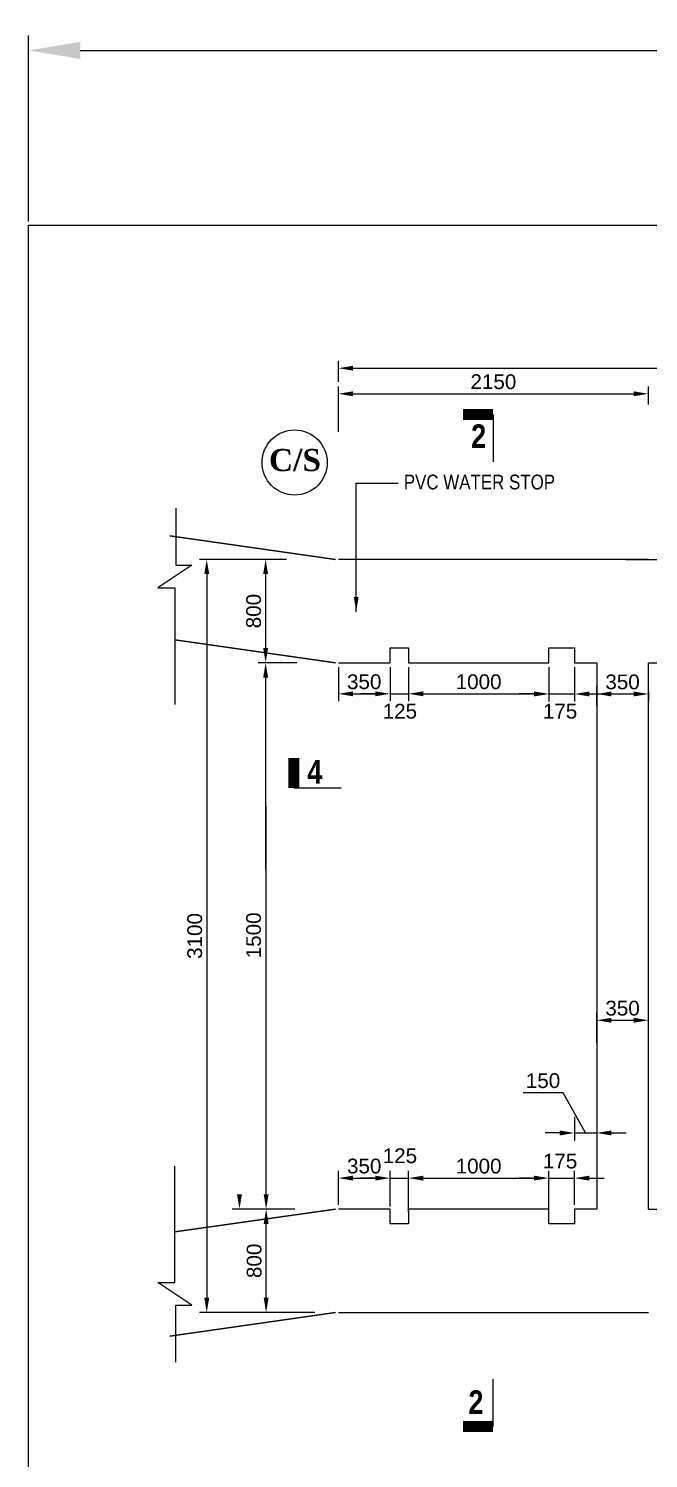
# Model space of a CAD drawing. Extents: x -426260 to 2055400, y -4304674 to -305611.
# Drawn here: x 332757 to 336956, y -1904850 to -1895168 of the extents above; entities that cross this region are included whole.
import ezdxf

# ---------------------------------------------------------------- set-up
doc = ezdxf.new("R2010")
doc.units = 0
doc.header["$LTSCALE"] = 300
doc.header["$MEASUREMENT"] = 0
doc.header["$PDMODE"] = 3
doc.linetypes.add('DASHED', pattern=[0.75, 0.5, -0.25])
doc.layers.get('0').update_dxf_attribs({"linetype": 'CONTINUOUS'})
doc.layers.get('DEFPOINTS').update_dxf_attribs({"linetype": 'CONTINUOUS'})
for name, color, linetype, lineweight in [('Dim', 7, 'CONTINUOUS', 9), ('Dimension', 8, 'CONTINUOUS', 18), ('Ralling', 5, 'CONTINUOUS', 18), ('slop', 8, 'CONTINUOUS', 9)]:
    doc.layers.add(name, color=color, linetype=linetype, lineweight=lineweight)
doc.layers.add('LINE', color=7, linetype='CONTINUOUS')
doc.layers.add('TEXT', color=10, linetype='CONTINUOUS')
doc.styles.add('1-2', font='arial.ttf')
doc.styles.add('Arial', font='arial.ttf')
doc.styles.add('DIM', font='isocp3.shx')
doc.styles.add('text', font='ARIALN.TTF', dxfattribs={"height": 1.6})
doc.dimstyles.new('3', dxfattribs={"dimtxt": 225, "dimasz": 350, "dimexe": 100, "dimexo": 25, "dimgap": 9, "dimtad": 0, "dimdec": 0, "dimzin": 0, "dimdsep": 46, "dimtxsty": 'Standard', "dimcen": 0, "dimclrd": 5, "dimclre": 6, "dimclrt": 256, "dimadec": 0, "dimazin": 0, "dimtfac": 1, "dimtdec": 0, "dimtofl": 0, "dimtmove": 2, "dimatfit": 3, "dimfxl": 1, "dimtolj": 1, "dimtzin": 0, "dimarcsym": 0})
doc.dimstyles.new('dim_50', dxfattribs={"dimtxt": 100, "dimasz": 100, "dimexe": 50, "dimexo": 30, "dimgap": 30, "dimtad": 1, "dimdec": 0, "dimzin": 0, "dimdsep": 46, "dimtxsty": 'DIM', "dimcen": 0.09, "dimclrd": 5, "dimclre": 5, "dimclrt": 7, "dimadec": 0, "dimazin": 0, "dimtfac": 1, "dimtdec": 0, "dimtmove": 0, "dimatfit": 3, "dimfxl": 1, "dimtolj": 1, "dimtzin": 0, "dimarcsym": 1})

# ---------------------------------------------------------------- blocks, each defined once
blk = doc.blocks.new('*D485')
at = {"layer": 'DEFPOINTS', "color": 0, "transparency": 16777216}
for p in [(334533.3, -1898762), (334362.6, -1899462.1), (334603.4, -1899462.1)]:
    blk.add_point(p, dxfattribs=at)
at = {"layer": 'Dim', "color": 5, "lineweight": -2, "transparency": 16777216}
for p, q in [((334503.3, -1898762), (334312.6, -1898762)), ((334362.6, -1898862), (334362.6, -1899362.1)), ((334573.4, -1899462.1), (334312.6, -1899462.1))]:
    blk.add_line(p, q, dxfattribs=at)
at = {"layer": 'Dim', "color": 5, "transparency": 16777216}
for points in [[(334345.9, -1898862), (334379.2, -1898862), (334362.6, -1898762)], [(334345.9, -1899362.1), (334379.2, -1899362.1), (334362.6, -1899462.1)]]:
    blk.add_solid(points, dxfattribs=at)
at = {"layer": 'Dim', "color": 7, "lineweight": 18, "transparency": 16777216, "insert": (334281.5, -1899112), "char_height": 100, "attachment_point": 5, "rotation": 90, "style": 'Arial'}
blk.add_mtext('\\A1;800', dxfattribs=at)
blk = doc.blocks.new('*D487')
at = {"layer": 'DEFPOINTS', "color": 0, "transparency": 16777216}
for p in [(335205.4, -1899462.1), (335330.4, -1899462.1), (335330.4, -1899672.3)]:
    blk.add_point(p, dxfattribs=at)
at = {"layer": 'Dim', "color": 5, "lineweight": -2, "transparency": 16777216}
for p, q in [((335205.4, -1899492.1), (335205.4, -1899722.3)), ((335330.4, -1899492.1), (335330.4, -1899722.3)), ((335105.4, -1899672.3), (335005.4, -1899672.3)), ((335205.4, -1899672.3), (335330.4, -1899672.3)), ((335430.4, -1899672.3), (335530.4, -1899672.3))]:
    blk.add_line(p, q, dxfattribs=at)
at = {"layer": 'Dim', "color": 5, "transparency": 16777216}
for points in [[(335105.4, -1899655.6), (335105.4, -1899689), (335205.4, -1899672.3)], [(335430.4, -1899655.6), (335430.4, -1899689), (335330.4, -1899672.3)]]:
    blk.add_solid(points, dxfattribs=at)
at = {"layer": 'Dim', "color": 7, "lineweight": 18, "transparency": 16777216, "insert": (335271.9, -1899790.7), "char_height": 100, "attachment_point": 5, "style": 'Arial'}
blk.add_mtext('\\A1;125', dxfattribs=at)
blk = doc.blocks.new('*D488')
at = {"layer": 'DEFPOINTS', "color": 0, "transparency": 16777216}
for p in [(336280.4, -1899462.1), (336455.4, -1899462.1), (336455.4, -1899673.3)]:
    blk.add_point(p, dxfattribs=at)
at = {"layer": 'Dim', "color": 5, "lineweight": -2, "transparency": 16777216}
for p, q in [((336280.4, -1899492.1), (336280.4, -1899723.3)), ((336455.4, -1899492.1), (336455.4, -1899723.3)), ((336180.4, -1899673.3), (336080.4, -1899673.3)), ((336280.4, -1899673.3), (336455.4, -1899673.3)), ((336555.4, -1899673.3), (336655.4, -1899673.3))]:
    blk.add_line(p, q, dxfattribs=at)
at = {"layer": 'Dim', "color": 5, "transparency": 16777216}
for points in [[(336180.4, -1899656.6), (336180.4, -1899690), (336280.4, -1899673.3)], [(336555.4, -1899656.6), (336555.4, -1899690), (336455.4, -1899673.3)]]:
    blk.add_solid(points, dxfattribs=at)
at = {"layer": 'Dim', "color": 7, "lineweight": 18, "transparency": 16777216, "insert": (336357.3, -1899790.7), "char_height": 100, "attachment_point": 5, "style": 'Arial'}
blk.add_mtext('\\A1;175', dxfattribs=at)
blk = doc.blocks.new('*D492')
at = {"layer": 'DEFPOINTS', "color": 0, "transparency": 16777216}
for p in [(334855.4, -1899462.1), (335205.4, -1899462.1), (335205.4, -1899672.3)]:
    blk.add_point(p, dxfattribs=at)
at = {"layer": 'Dim', "color": 5, "lineweight": -2, "transparency": 16777216}
for p, q in [((334855.4, -1899492.1), (334855.4, -1899722.3)), ((335205.4, -1899492.1), (335205.4, -1899722.3)), ((334955.4, -1899672.3), (335105.4, -1899672.3))]:
    blk.add_line(p, q, dxfattribs=at)
at = {"layer": 'Dim', "color": 5, "transparency": 16777216}
for points in [[(334955.4, -1899655.6), (334955.4, -1899689), (334855.4, -1899672.3)], [(335105.4, -1899655.6), (335105.4, -1899689), (335205.4, -1899672.3)]]:
    blk.add_solid(points, dxfattribs=at)
at = {"layer": 'Dim', "color": 7, "lineweight": 18, "transparency": 16777216, "insert": (335030.4, -1899591.2), "char_height": 100, "attachment_point": 5, "style": 'Arial'}
blk.add_mtext('\\A1;350', dxfattribs=at)
blk = doc.blocks.new('*D493')
at = {"layer": 'DEFPOINTS', "color": 0, "transparency": 16777216}
for p in [(335205.4, -1899462.1), (335330.4, -1899462.1), (335330.4, -1899672.3)]:
    blk.add_point(p, dxfattribs=at)
at = {"layer": 'Dim', "color": 5, "lineweight": -2, "transparency": 16777216}
for p, q in [((335205.4, -1899492.1), (335205.4, -1899722.3)), ((335330.4, -1899492.1), (335330.4, -1899722.3)), ((335105.4, -1899672.3), (335005.4, -1899672.3)), ((335205.4, -1899672.3), (335330.4, -1899672.3)), ((335430.4, -1899672.3), (335530.4, -1899672.3))]:
    blk.add_line(p, q, dxfattribs=at)
at = {"layer": 'Dim', "color": 5, "transparency": 16777216}
for points in [[(335105.4, -1899655.6), (335105.4, -1899689), (335205.4, -1899672.3)], [(335430.4, -1899655.6), (335430.4, -1899689), (335330.4, -1899672.3)]]:
    blk.add_solid(points, dxfattribs=at)
at = {"layer": 'Dim', "color": 7, "lineweight": 18, "transparency": 16777216, "insert": (335271.9, -1899790.7), "char_height": 100, "attachment_point": 5, "style": 'Arial'}
blk.add_mtext('\\A1;125', dxfattribs=at)
blk = doc.blocks.new('*D494')
at = {"layer": 'DEFPOINTS', "color": 0, "transparency": 16777216}
for p in [(335330.4, -1899479.9), (336280.4, -1899482.4), (336280.4, -1899672.3)]:
    blk.add_point(p, dxfattribs=at)
at = {"layer": 'Dim', "color": 5, "lineweight": -2, "transparency": 16777216}
for p, q in [((335330.4, -1899509.9), (335330.4, -1899722.3)), ((336280.4, -1899512.4), (336280.4, -1899722.3)), ((335430.4, -1899672.3), (336180.4, -1899672.3))]:
    blk.add_line(p, q, dxfattribs=at)
at = {"layer": 'Dim', "color": 5, "transparency": 16777216}
for points in [[(335430.4, -1899655.6), (335430.4, -1899689), (335330.4, -1899672.3)], [(336180.4, -1899655.6), (336180.4, -1899689), (336280.4, -1899672.3)]]:
    blk.add_solid(points, dxfattribs=at)
at = {"layer": 'Dim', "color": 7, "lineweight": 18, "transparency": 16777216, "insert": (335805.4, -1899591.2), "char_height": 100, "attachment_point": 5, "style": 'Arial'}
blk.add_mtext('\\A1;1000', dxfattribs=at)
blk = doc.blocks.new('*D495')
at = {"layer": 'DEFPOINTS', "color": 0, "transparency": 16777216}
for p in [(336280.4, -1899462.1), (336455.4, -1899462.1), (336455.4, -1899673.3)]:
    blk.add_point(p, dxfattribs=at)
at = {"layer": 'Dim', "color": 5, "lineweight": -2, "transparency": 16777216}
for p, q in [((336280.4, -1899492.1), (336280.4, -1899723.3)), ((336455.4, -1899492.1), (336455.4, -1899723.3)), ((336180.4, -1899673.3), (336080.4, -1899673.3)), ((336280.4, -1899673.3), (336455.4, -1899673.3)), ((336555.4, -1899673.3), (336655.4, -1899673.3))]:
    blk.add_line(p, q, dxfattribs=at)
at = {"layer": 'Dim', "color": 5, "transparency": 16777216}
for points in [[(336180.4, -1899656.6), (336180.4, -1899690), (336280.4, -1899673.3)], [(336555.4, -1899656.6), (336555.4, -1899690), (336455.4, -1899673.3)]]:
    blk.add_solid(points, dxfattribs=at)
at = {"layer": 'Dim', "color": 7, "lineweight": 18, "transparency": 16777216, "insert": (336357.3, -1899790.7), "char_height": 100, "attachment_point": 5, "style": 'Arial'}
blk.add_mtext('\\A1;175', dxfattribs=at)
blk = doc.blocks.new('*D496')
at = {"layer": 'DEFPOINTS', "color": 0, "transparency": 16777216}
for p in [(336955.8, -1899627), (336955.8, -1899673.3), (336605.4, -1899780.8)]:
    blk.add_point(p, dxfattribs=at)
at = {"layer": 'Dim', "color": 5, "lineweight": -2, "transparency": 16777216}
for p, q in [((336605.4, -1899750.8), (336605.4, -1899623.3)), ((336705.4, -1899673.3), (336855.8, -1899673.3)), ((336955.8, -1899657), (336955.8, -1899723.3))]:
    blk.add_line(p, q, dxfattribs=at)
at = {"layer": 'Dim', "color": 5, "transparency": 16777216}
for points in [[(336705.4, -1899656.6), (336705.4, -1899690), (336605.4, -1899673.3)], [(336855.8, -1899656.6), (336855.8, -1899690), (336955.8, -1899673.3)]]:
    blk.add_solid(points, dxfattribs=at)
at = {"layer": 'Dim', "color": 7, "lineweight": 18, "transparency": 16777216, "insert": (336780.6, -1899592.2), "char_height": 100, "attachment_point": 5, "style": 'Arial'}
blk.add_mtext('\\A1;350', dxfattribs=at)
blk = doc.blocks.new('*D497')
at = {"layer": 'DEFPOINTS', "color": 0, "transparency": 16777216}
for p in [(336955.8, -1901882.8), (336605.4, -1902066.2), (336955.8, -1902066.2)]:
    blk.add_point(p, dxfattribs=at)
at = {"layer": 'Dim', "color": 5, "lineweight": -2, "transparency": 16777216}
for p, q in [((336605.4, -1902036.2), (336605.4, -1901832.8)), ((336955.8, -1902036.2), (336955.8, -1901832.8)), ((336705.4, -1901882.8), (336855.8, -1901882.8))]:
    blk.add_line(p, q, dxfattribs=at)
at = {"layer": 'Dim', "color": 5, "transparency": 16777216}
for points in [[(336705.4, -1901866.1), (336705.4, -1901899.5), (336605.4, -1901882.8)], [(336855.8, -1901866.1), (336855.8, -1901899.5), (336955.8, -1901882.8)]]:
    blk.add_solid(points, dxfattribs=at)
at = {"layer": 'Dim', "color": 7, "lineweight": 18, "transparency": 16777216, "insert": (336780.6, -1901801.7), "char_height": 100, "attachment_point": 5, "style": 'Arial'}
blk.add_mtext('\\A1;350', dxfattribs=at)
blk = doc.blocks.new('*D498')
at = {"layer": 'DEFPOINTS', "color": 0, "transparency": 16777216}
for p in [(336955.8, -1897640.4), (336955.8, -1897744.1), (334855.4, -1897927.6)]:
    blk.add_point(p, dxfattribs=at)
at = {"layer": 'Dim', "color": 5, "lineweight": -2, "transparency": 16777216}
for p, q in [((334855.4, -1897897.6), (334855.4, -1897590.4)), ((336955.8, -1897714.1), (336955.8, -1897590.4)), ((334955.4, -1897640.4), (336855.8, -1897640.4))]:
    blk.add_line(p, q, dxfattribs=at)
at = {"layer": 'Dim', "color": 5, "transparency": 16777216}
for points in [[(334955.4, -1897623.8), (334955.4, -1897657.1), (334855.4, -1897640.4)], [(336855.8, -1897623.8), (336855.8, -1897657.1), (336955.8, -1897640.4)]]:
    blk.add_solid(points, dxfattribs=at)
at = {"layer": 'Dim', "color": 7, "lineweight": 18, "transparency": 16777216, "insert": (335905.6, -1897559.4), "char_height": 100, "attachment_point": 5, "style": 'Arial'}
blk.add_mtext('\\A1;2150', dxfattribs=at)
blk = doc.blocks.new('*D499')
at = {"layer": 'DEFPOINTS', "color": 0, "transparency": 16777216}
for p in [(334366.1, -1903161.9), (334556.9, -1903161.9), (334726.4, -1903862.1)]:
    blk.add_point(p, dxfattribs=at)
at = {"layer": 'Dim', "color": 5, "lineweight": -2, "transparency": 16777216}
for p, q in [((334526.9, -1903161.9), (334316.1, -1903161.9)), ((334366.1, -1903762.1), (334366.1, -1903261.9)), ((334696.4, -1903862.1), (334316.1, -1903862.1))]:
    blk.add_line(p, q, dxfattribs=at)
at = {"layer": 'Dim', "color": 5, "transparency": 16777216}
for points in [[(334349.5, -1903261.9), (334382.8, -1903261.9), (334366.1, -1903161.9)], [(334349.5, -1903762.1), (334382.8, -1903762.1), (334366.1, -1903862.1)]]:
    blk.add_solid(points, dxfattribs=at)
at = {"layer": 'Dim', "color": 7, "lineweight": 18, "transparency": 16777216, "insert": (334285.1, -1903512), "char_height": 100, "attachment_point": 5, "rotation": 90, "style": 'Arial'}
blk.add_mtext('\\A1;800', dxfattribs=at)
blk = doc.blocks.new('*D505')
at = {"layer": 'DEFPOINTS', "color": 0, "transparency": 16777216}
for p in [(335330.4, -1902951.8), (335205.4, -1903174.9), (335330.4, -1903162.1)]:
    blk.add_point(p, dxfattribs=at)
at = {"layer": 'Dim', "color": 5, "lineweight": -2, "transparency": 16777216}
for p, q in [((335205.4, -1903144.9), (335205.4, -1902901.8)), ((335330.4, -1903132.1), (335330.4, -1902901.8)), ((335105.4, -1902951.8), (335005.4, -1902951.8)), ((335205.4, -1902951.8), (335330.4, -1902951.8)), ((335430.4, -1902951.8), (335530.4, -1902951.8))]:
    blk.add_line(p, q, dxfattribs=at)
at = {"layer": 'Dim', "color": 5, "transparency": 16777216}
for points in [[(335105.4, -1902935.1), (335105.4, -1902968.5), (335205.4, -1902951.8)], [(335430.4, -1902935.1), (335430.4, -1902968.5), (335330.4, -1902951.8)]]:
    blk.add_solid(points, dxfattribs=at)
at = {"layer": 'Dim', "color": 7, "lineweight": 18, "transparency": 16777216, "insert": (335272.3, -1902801), "char_height": 100, "attachment_point": 5, "style": 'Arial'}
blk.add_mtext('\\A1;125', dxfattribs=at)
blk = doc.blocks.new('*D506')
at = {"layer": 'DEFPOINTS', "color": 0, "transparency": 16777216}
for p in [(336455.4, -1902951.8), (336280.4, -1903162.1), (336455.4, -1903162.1)]:
    blk.add_point(p, dxfattribs=at)
at = {"layer": 'Dim', "color": 5, "lineweight": -2, "transparency": 16777216}
for p, q in [((336280.4, -1903132.1), (336280.4, -1902901.8)), ((336455.4, -1903132.1), (336455.4, -1902901.8)), ((336180.4, -1902951.8), (336080.4, -1902951.8)), ((336280.4, -1902951.8), (336455.4, -1902951.8)), ((336555.4, -1902951.8), (336655.4, -1902951.8))]:
    blk.add_line(p, q, dxfattribs=at)
at = {"layer": 'Dim', "color": 5, "transparency": 16777216}
for points in [[(336180.4, -1902935.2), (336180.4, -1902968.5), (336280.4, -1902951.8)], [(336555.4, -1902935.2), (336555.4, -1902968.5), (336455.4, -1902951.8)]]:
    blk.add_solid(points, dxfattribs=at)
at = {"layer": 'Dim', "color": 7, "lineweight": 18, "transparency": 16777216, "insert": (336357.5, -1902836.9), "char_height": 100, "attachment_point": 5, "style": 'Arial'}
blk.add_mtext('\\A1;175', dxfattribs=at)
blk = doc.blocks.new('*D507')
at = {"layer": 'DEFPOINTS', "color": 0, "transparency": 16777216}
for p in [(335205.4, -1902951.8), (334855.4, -1903162), (335205.4, -1903174.9)]:
    blk.add_point(p, dxfattribs=at)
at = {"layer": 'Dim', "color": 5, "lineweight": -2, "transparency": 16777216}
for p, q in [((334855.4, -1903132), (334855.4, -1902901.8)), ((335205.4, -1903144.9), (335205.4, -1902901.8)), ((334955.4, -1902951.8), (335105.4, -1902951.8))]:
    blk.add_line(p, q, dxfattribs=at)
at = {"layer": 'Dim', "color": 5, "transparency": 16777216}
for points in [[(334955.4, -1902935.1), (334955.4, -1902968.5), (334855.4, -1902951.8)], [(335105.4, -1902935.1), (335105.4, -1902968.5), (335205.4, -1902951.8)]]:
    blk.add_solid(points, dxfattribs=at)
at = {"layer": 'Dim', "color": 7, "lineweight": 18, "transparency": 16777216, "insert": (335030.4, -1902870.7), "char_height": 100, "attachment_point": 5, "style": 'Arial'}
blk.add_mtext('\\A1;350', dxfattribs=at)
blk = doc.blocks.new('*D508')
at = {"layer": 'DEFPOINTS', "color": 0, "transparency": 16777216}
for p in [(336280.4, -1902951.8), (335330.4, -1903212.1), (336280.4, -1903212.1)]:
    blk.add_point(p, dxfattribs=at)
at = {"layer": 'Dim', "color": 5, "lineweight": -2, "transparency": 16777216}
for p, q in [((335330.4, -1903182.1), (335330.4, -1902901.8)), ((336280.4, -1903182.1), (336280.4, -1902901.8)), ((335430.4, -1902951.8), (336180.4, -1902951.8))]:
    blk.add_line(p, q, dxfattribs=at)
at = {"layer": 'Dim', "color": 5, "transparency": 16777216}
for points in [[(335430.4, -1902935.1), (335430.4, -1902968.5), (335330.4, -1902951.8)], [(336180.4, -1902935.1), (336180.4, -1902968.5), (336280.4, -1902951.8)]]:
    blk.add_solid(points, dxfattribs=at)
at = {"layer": 'Dim', "color": 7, "lineweight": 18, "transparency": 16777216, "insert": (335805.4, -1902870.8), "char_height": 100, "attachment_point": 5, "style": 'Arial'}
blk.add_mtext('\\A1;1000', dxfattribs=at)
blk = doc.blocks.new('sec')
at = {"layer": 'TEXT', "color": 5, "const_width": 200}
blk.add_lwpolyline([(0, 0), (0, 537)], dxfattribs=at)
at = {"layer": 'TEXT', "color": 5}
blk.add_lwpolyline([(0, 0), (-848, 0)], dxfattribs=at)
blk = doc.blocks.new('*D520')
at = {"layer": 'DEFPOINTS', "color": 0, "transparency": 16777216}
for p in [(336455.4, -1902507.7), (336605.4, -1902507.7), (336605.4, -1902646)]:
    blk.add_point(p, dxfattribs=at)
at = {"layer": 'Dim', "color": 5, "lineweight": -2, "transparency": 16777216}
for p, q in [((336377.4, -1902373.5), (336106.2, -1902373.5)), ((336530.4, -1902646), (336377.4, -1902373.5)), ((336455.4, -1902537.7), (336455.4, -1902696)), ((336605.4, -1902537.7), (336605.4, -1902696)), ((336355.4, -1902646), (336255.4, -1902646)), ((336455.4, -1902646), (336605.4, -1902646)), ((336455.4, -1902646), (336605.4, -1902646)), ((336705.4, -1902646), (336805.4, -1902646))]:
    blk.add_line(p, q, dxfattribs=at)
at = {"layer": 'Dim', "color": 5, "transparency": 16777216}
for points in [[(336355.4, -1902629.3), (336355.4, -1902662.6), (336455.4, -1902646)], [(336705.4, -1902629.3), (336705.4, -1902662.6), (336605.4, -1902646)]]:
    blk.add_solid(points, dxfattribs=at)
at = {"layer": 'Dim', "color": 7, "lineweight": 18, "transparency": 16777216, "insert": (336241.8, -1902292.4), "char_height": 100, "attachment_point": 5, "style": 'Arial'}
blk.add_mtext('\\A1;150', dxfattribs=at)
blk = doc.blocks.new('*D472')
at = {"layer": 'DEFPOINTS', "color": 0, "ltscale": 0.5, "transparency": 16777216}
for p in [(358651.5, -1895315.2), (332756.8, -1896498.4), (358651.5, -1896498.4)]:
    blk.add_point(p, dxfattribs=at)
at = {"layer": 'LINE', "color": 6, "lineweight": -2, "ltscale": 0.5, "transparency": 16777216}
for p, q in [((332756.8, -1896473.4), (332756.8, -1895215.2)), ((358651.5, -1896473.4), (358651.5, -1895215.2))]:
    blk.add_line(p, q, dxfattribs=at)
at = {"layer": 'LINE', "color": 5, "lineweight": -2, "ltscale": 0.5, "transparency": 16777216}
for p, q in [((333106.8, -1895315.2), (345170.1, -1895315.2)), ((358301.5, -1895315.2), (346238.1, -1895315.2))]:
    blk.add_line(p, q, dxfattribs=at)
at = {"layer": 'LINE', "color": 5, "ltscale": 0.5, "transparency": 16777216}
for points in [[(333106.8, -1895256.9), (333106.8, -1895373.6), (332756.8, -1895315.2)], [(358301.5, -1895256.9), (358301.5, -1895373.6), (358651.5, -1895315.2)]]:
    blk.add_solid(points, dxfattribs=at)
at = {"layer": 'LINE', "ltscale": 0.5, "transparency": 16777216, "insert": (345704.1, -1895315.2), "char_height": 225, "attachment_point": 5}
blk.add_mtext('\\A1;25895', dxfattribs=at)

msp = doc.modelspace()

# ---------------------------------------------------------------- linework, layer by layer
at = {"lineweight": 18}
for p, q in [((336955.8, -1898762), (334855.4, -1898762)), ((335205.4, -1899462.1), (335205.4, -1899360.6)), ((335205.4, -1899360.6), (335330.4, -1899360.6)), ((335330.4, -1899360.6), (335330.4, -1899462.1)), ((336280.4, -1899462.1), (336280.4, -1899360.6)), ((336280.4, -1899360.6), (336455.4, -1899360.6)), ((336455.4, -1899360.6), (336455.4, -1899462.1)), ((334855.4, -1899462.1), (335205.4, -1899462.1)), ((335330.4, -1899462.1), (336280.4, -1899462.1)), ((336455.4, -1899462.1), (336605.4, -1899462.1)), ((336605.4, -1899462.1), (336605.4, -1900962.1)), ((336955.8, -1903162), (336955.8, -1899462.2)), ((336605.4, -1900962.1), (336605.4, -1903162.2)), ((335205.4, -1903162.1), (334855.4, -1903162.1)), ((335205.4, -1903262.1), (335205.4, -1903162.1)), ((336280.4, -1903162.1), (335330.4, -1903162.1)), ((335330.4, -1903162.1), (335330.4, -1903262.1)), ((336280.4, -1903262.1), (336280.4, -1903162.1)), ((336605.4, -1903162.2), (336455.4, -1903162.1)), ((336455.4, -1903162.1), (336455.4, -1903262.1)), ((335330.4, -1903262.1), (335205.4, -1903262.1)), ((336455.4, -1903262.1), (336280.4, -1903262.1)), ((334855.4, -1903862.1), (336955.8, -1903862.1))]:
    msp.add_line(p, q, dxfattribs=at)
at = {"layer": 'Dim', "color": 5, "lineweight": 18}
for p, q in [((334855.4, -1897560.4), (334855.4, -1897417.3)), ((334955.4, -1897467.3), (344655.9, -1897467.3)), ((334472.9, -1898762), (333913.7, -1898762)), ((333963.7, -1898862), (333963.7, -1903762.1)), ((334559, -1899462.1), (334312.6, -1899462.1)), ((334559, -1899462.1), (334312.6, -1899462.1)), ((334362.6, -1899562.1), (334362.6, -1900862.1)), ((334362.6, -1899562.1), (334362.6, -1900862.1)), ((334366.1, -1903061.9), (334366.1, -1900432.3)), ((334560.7, -1903161.9), (334135.6, -1903161.9)), ((334560.7, -1903161.9), (334316.1, -1903161.9)), ((334474.5, -1903862.1), (333913.7, -1903862.1))]:
    msp.add_line(p, q, dxfattribs=at)
at = {"layer": 'Dim', "color": 5}
for points in [[(333753.9, -1898416.2), (333753.9, -1898801.1), (333862.8, -1898801.1), (333631.5, -1898954.9), (333746.5, -1898954.8), (333746.5, -1899743.5)], [(333753.9, -1904197.3), (333753.9, -1903812.4), (333862.8, -1903812.4), (333631.5, -1903658.7), (333746.5, -1903658.7), (333746.5, -1902870.1)]]:
    msp.add_lwpolyline(points, dxfattribs=at)
at = {"layer": 'Dim', "color": 1}
msp.add_circle((334559.2, -1898106.1), 220.7, dxfattribs=at)
at = {"layer": 'Dim', "color": 5}
for points in [[(334955.4, -1897450.6), (334955.4, -1897483.9), (334855.4, -1897467.3)], [(333947, -1898862), (333980.3, -1898862), (333963.7, -1898762)], [(334345.9, -1899562.1), (334379.2, -1899562.1), (334362.6, -1899462.1)], [(334345.9, -1899562.1), (334379.2, -1899562.1), (334362.6, -1899462.1)], [(334168.9, -1903061.9), (334202.3, -1903061.9), (334185.6, -1903161.9)], [(334349.5, -1903061.9), (334382.8, -1903061.9), (334366.1, -1903161.9)], [(333947, -1903762.1), (333980.3, -1903762.1), (333963.7, -1903862.1)]]:
    msp.add_solid(points, dxfattribs=at)
at = {"layer": 'Dimension', "color": 8, "lineweight": 30, "ltscale": 2}
for points in [[(334835.4, -1898762), (333713.1, -1898602.9)], [(334835.4, -1899462.1), (333746.5, -1899307.7)], [(334835.4, -1903162), (333746.5, -1903316.4)], [(334835.4, -1903862.1), (333713.1, -1904021.3)]]:
    msp.add_lwpolyline(points, dxfattribs=at)
at = {"layer": 'Dimension', "color": 0, "lineweight": 30, "ltscale": 2}
for points in [[(334835.4, -1899462.1), (333746.5, -1899307.7)], [(334835.4, -1903162), (333746.5, -1903316.4)]]:
    msp.add_lwpolyline(points, dxfattribs=at)
at = {"layer": 'LINE', "lineweight": 18}
msp.add_line((335205.4, -1899462.1), (335205.4, -1899360.6), dxfattribs=at)
at = {"layer": 'LINE'}
msp.add_lwpolyline([(358651.5, -1914809.7), (332756.8, -1914809.7), (332756.8, -1896498.4), (358651.5, -1896498.4)], close=True, dxfattribs=at)
at = {"layer": 'LINE', "linetype": 'DASHED', "lineweight": 18, "ltscale": 2}
for points in [[(336955.8, -1899462.2), (342955.3, -1899462.1)], [(336955.8, -1903162), (342955.3, -1903162.1)]]:
    msp.add_lwpolyline(points, dxfattribs=at)
at = {"layer": 'Ralling', "color": 4, "lineweight": 18, "ltscale": 150}
msp.add_line((336805.2, -1898762), (342655.5, -1898762), dxfattribs=at)

# ---------------------------------------------------------------- block references
at = {"layer": 'slop', "yscale": 0.378000000026077, "zscale": 0.378, "rotation": 90}
for p, xscale in [((335903.7, -1897781), 0.378000000026077), ((335903.7, -1904633.3), -0.378000000026077)]:
    msp.add_blockref('sec', p, dxfattribs=dict(at, xscale=xscale))
at = {"layer": 'slop', "xscale": -0.378000000026077, "yscale": 0.378000000026077, "zscale": 0.378}
msp.add_blockref('sec', (334554.1, -1900309.1), dxfattribs=at)

# ---------------------------------------------------------------- texts
at = {"layer": 'Dim', "color": 7, "lineweight": 18, "char_height": 100, "attachment_point": 5, "rotation": 90, "style": 'Arial'}
for s, insert in [('\\A1;3100', (333882.6, -1901312.1)), ('\\A1;1500', (334281.5, -1901307.8))]:
    msp.add_mtext(s, dxfattribs=dict(at, insert=insert))
at = {"layer": 'Dimension', "color": 1, "lineweight": 13, "ltscale": 2, "insert": (334561.4, -1898090.3), "char_height": 150, "attachment_point": 5, "style": '1-2'}
msp.add_mtext('{\\fTimes New Roman|b1|i0|c0|p18;C/S}', dxfattribs=at)
at = {"layer": 'TEXT', "color": 7, "char_height": 160, "width": 138.826, "style": 'text'}
for s, insert, attachment_point in [('{\\fArial Narrow|b1|i0|c0|p34;2}', (335754.6, -1897847.1), 1), ('{\\fArial Narrow|b1|i0|c0|p34;4}', (334644.7, -1900120.8), 1), ('{\\fArial Narrow|b1|i0|c0|p34;2}', (335736.2, -1904548.7), 7)]:
    msp.add_mtext(s, dxfattribs=dict(at, insert=insert, attachment_point=attachment_point))
at = {"layer": 'TEXT', "color": 2, "lineweight": 18, "insert": (335298.8, -1898238.7), "char_height": 100, "width": 1460.396, "attachment_point": 4, "style": 'text'}
msp.add_mtext('{\\C7;PVC WATER STOP}', dxfattribs=at)

# ---------------------------------------------------------------- dimensions: what is measured, and where the dimension line sits
at = {"layer": 'Dim', "lineweight": 18}
for base, p1, p2, text, override, picture, middle in [((336955.8, -1897640.4), (334855.4, -1897927.6), (336955.8, -1897744.1), '2150', {"dimtxt": 100, "dimasz": 100, "dimtxsty": 'Arial'}, '*D498', (335905.6, -1897559.4)), ((336280.4, -1899672.3), (335330.4, -1899479.9), (336280.4, -1899482.4), '1000', {"dimtxt": 100, "dimasz": 100, "dimtxsty": 'Arial'}, '*D494', (335805.4, -1899591.2)), ((336955.8, -1899673.3), (336605.4, -1899780.8), (336955.8, -1899627), '350', {"dimtxsty": 'Arial', "dimtmove": 2}, '*D496', (336780.6, -1899592.2)), ((336955.8, -1901882.8), (336605.4, -1902066.2), (336955.8, -1902066.2), '350', {"dimtxt": 100, "dimasz": 100, "dimtxsty": 'Arial'}, '*D497', (336780.6, -1901801.7)), ((336280.4, -1902951.8), (335330.4, -1903212.1), (336280.4, -1903212.1), '1000', {"dimtxt": 100, "dimasz": 100, "dimtxsty": 'Arial'}, '*D508', (335805.4, -1902870.8))]:
    dim = msp.add_linear_dim(base=base, p1=p1, p2=p2, text=text, dimstyle='dim_50', override=override, dxfattribs=at)
    dim.commit()
    dim.dimension.update_dxf_attribs({"geometry": picture, "text_midpoint": middle})
for base, p1, p2, angle, override, picture, middle in [((334362.6, -1899462.1), (334533.3, -1898762), (334603.4, -1899462.1), 90, {"dimtxsty": 'Arial'}, '*D485', (334281.5, -1899112)), ((334366.1, -1903161.9), (334726.4, -1903862.1), (334556.9, -1903161.9), 270, {"dimtxt": 100, "dimasz": 100, "dimtxsty": 'Arial'}, '*D499', (334285.1, -1903512))]:
    dim = msp.add_linear_dim(base=base, p1=p1, p2=p2, angle=angle, text='800', dimstyle='dim_50', override=override, dxfattribs=at)
    dim.commit()
    dim.dimension.update_dxf_attribs({"geometry": picture, "text_midpoint": middle})
for base, p1, p2, picture, middle in [((335205.4, -1899672.3), (334855.4, -1899462.1), (335205.4, -1899462.1), '*D492', (335030.4, -1899591.2)), ((335205.4, -1902951.8), (334855.4, -1903162), (335205.4, -1903174.9), '*D507', (335030.4, -1902870.7))]:
    dim = msp.add_linear_dim(base=base, p1=p1, p2=p2, dimstyle='dim_50', override={"dimtxt": 100, "dimasz": 100, "dimtxsty": 'Arial'}, dxfattribs=at)
    dim.commit()
    dim.dimension.update_dxf_attribs({"geometry": picture, "text_midpoint": middle})
for base, p1, p2, override, picture, middle in [((335330.4, -1899672.3), (335205.4, -1899462.1), (335330.4, -1899462.1), {"dimtxt": 100, "dimasz": 100, "dimtxsty": 'Arial', "dimtmove": 2}, '*D487', (335271.9, -1899790.7)), ((335330.4, -1899672.3), (335205.4, -1899462.1), (335330.4, -1899462.1), {"dimtxt": 100, "dimasz": 100, "dimtxsty": 'Arial', "dimtmove": 2}, '*D493', (335271.9, -1899790.7)), ((336455.4, -1899673.3), (336280.4, -1899462.1), (336455.4, -1899462.1), {"dimtxt": 100, "dimasz": 100, "dimtxsty": 'Arial', "dimtmove": 2}, '*D488', (336357.3, -1899790.7)), ((336455.4, -1899673.3), (336280.4, -1899462.1), (336455.4, -1899462.1), {"dimtxt": 100, "dimasz": 100, "dimtxsty": 'Arial', "dimtmove": 2}, '*D495', (336357.3, -1899790.7)), ((336605.4, -1902646), (336455.4, -1902507.7), (336605.4, -1902507.7), {"dimtxsty": 'Arial', "dimtmove": 1}, '*D520', (336347.4, -1902373.5)), ((335330.4, -1902951.8), (335205.4, -1903174.9), (335330.4, -1903162.1), {"dimasz": 100, "dimtxsty": 'Arial', "dimtmove": 2}, '*D505', (335272.3, -1902801)), ((336455.4, -1902951.8), (336280.4, -1903162.1), (336455.4, -1903162.1), {"dimtxsty": 'Arial', "dimtmove": 2}, '*D506', (336357.5, -1902836.9))]:
    dim = msp.add_linear_dim(base=base, p1=p1, p2=p2, dimstyle='dim_50', override=override, dxfattribs=at)
    dim.commit()
    dim.dimension.update_dxf_attribs({"geometry": picture, "text_midpoint": middle, "dimtype": 160})
at = {"layer": 'LINE', "color": 3, "ltscale": 0.5}
dim = msp.add_linear_dim(base=(358651.5, -1895315.2), p1=(332756.8, -1896498.4), p2=(358651.5, -1896498.4), dimstyle='3', override={"dimfxl": 700}, dxfattribs=at)
dim.commit()
dim.dimension.update_dxf_attribs({"geometry": '*D472', "text_midpoint": (345704.1, -1895315.2)})

# ---------------------------------------------------------------- leaders
at = {"layer": 'Dim', "lineweight": 18}
msp.add_leader([(334976.4, -1899116.9), (334976.4, -1898246), (335259.6, -1898246.1)], dimstyle='dim_50', override={"dimtxt": 80, "dimasz": 100}, dxfattribs=at)

doc.saveas('drawing.dxf')
